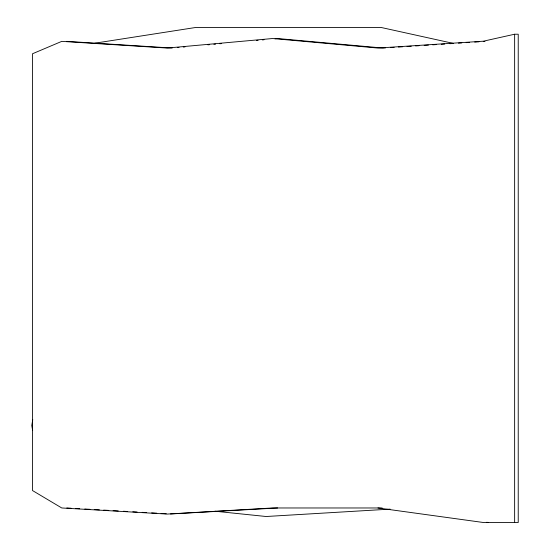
<?xml version="1.0" encoding="UTF-8"?>
<svg xmlns="http://www.w3.org/2000/svg" width="550" height="550" viewBox="0 0 550 550"><rect width="100%" height="100%" fill="white"/><g stroke="black" fill="none" stroke-linecap="round" stroke-linejoin="round"><path stroke-width="0.82" d="M32.759 419.643L31.769 425.507L32.663 430.547M377.967 507.973L483.368 522.5L518.231 522.5L518.231 34.224L514.635 34.224L483.368 41.195L377.967 48.056L272.573 38.527L167.172 48.056L61.772 41.367L32.498 53.756L32.498 490.538L61.772 507.973L167.172 514.071L272.573 507.973L382.154 507.973M94.696 43.216L195.546 27.5L381.253 27.5L453.248 43.381M177.313 47.596L179.018 47.444M183.267 47.059L184.965 46.901M207.914 44.832L209.612 44.674M213.867 44.289L215.566 44.138M219.814 43.752L221.512 43.601M256.362 40.453L258.067 40.294M262.316 39.909L264.014 39.758M275.062 38.761L277.613 38.527L383.013 48.056L385.584 47.891M390.727 47.554L394.151 47.334M398.434 47.052L402.717 46.771M407.007 46.496L411.29 46.214M415.573 45.939L419.004 45.712M424.139 45.382L428.429 45.1M432.712 44.825L436.136 44.598M441.279 44.268L444.709 44.041M449.852 43.704L453.276 43.484M458.418 43.148L461.842 42.927M466.132 42.646L469.556 42.426M474.698 42.089L478.981 41.814M483.264 41.532L484.983 41.422M390.094 509.128L266.131 516.505L215.029 511.218M277.613 507.973L170.5 513.975M66.818 507.973L71.101 508.221M75.384 508.468L79.667 508.716M84.81 509.018L89.953 509.314M94.236 509.561L99.378 509.857M103.661 510.104L108.804 510.407M113.087 510.654L118.229 510.95M123.372 511.246L127.655 511.493M132.797 511.796L137.081 512.043M142.223 512.339L146.506 512.586M151.649 512.882L156.791 513.178M161.074 513.425L166.217 513.727M66.818 41.367L172.212 48.056M486.709 522.266L488.407 522.5M514.635 34.224L514.635 522.5"/></g></svg>
